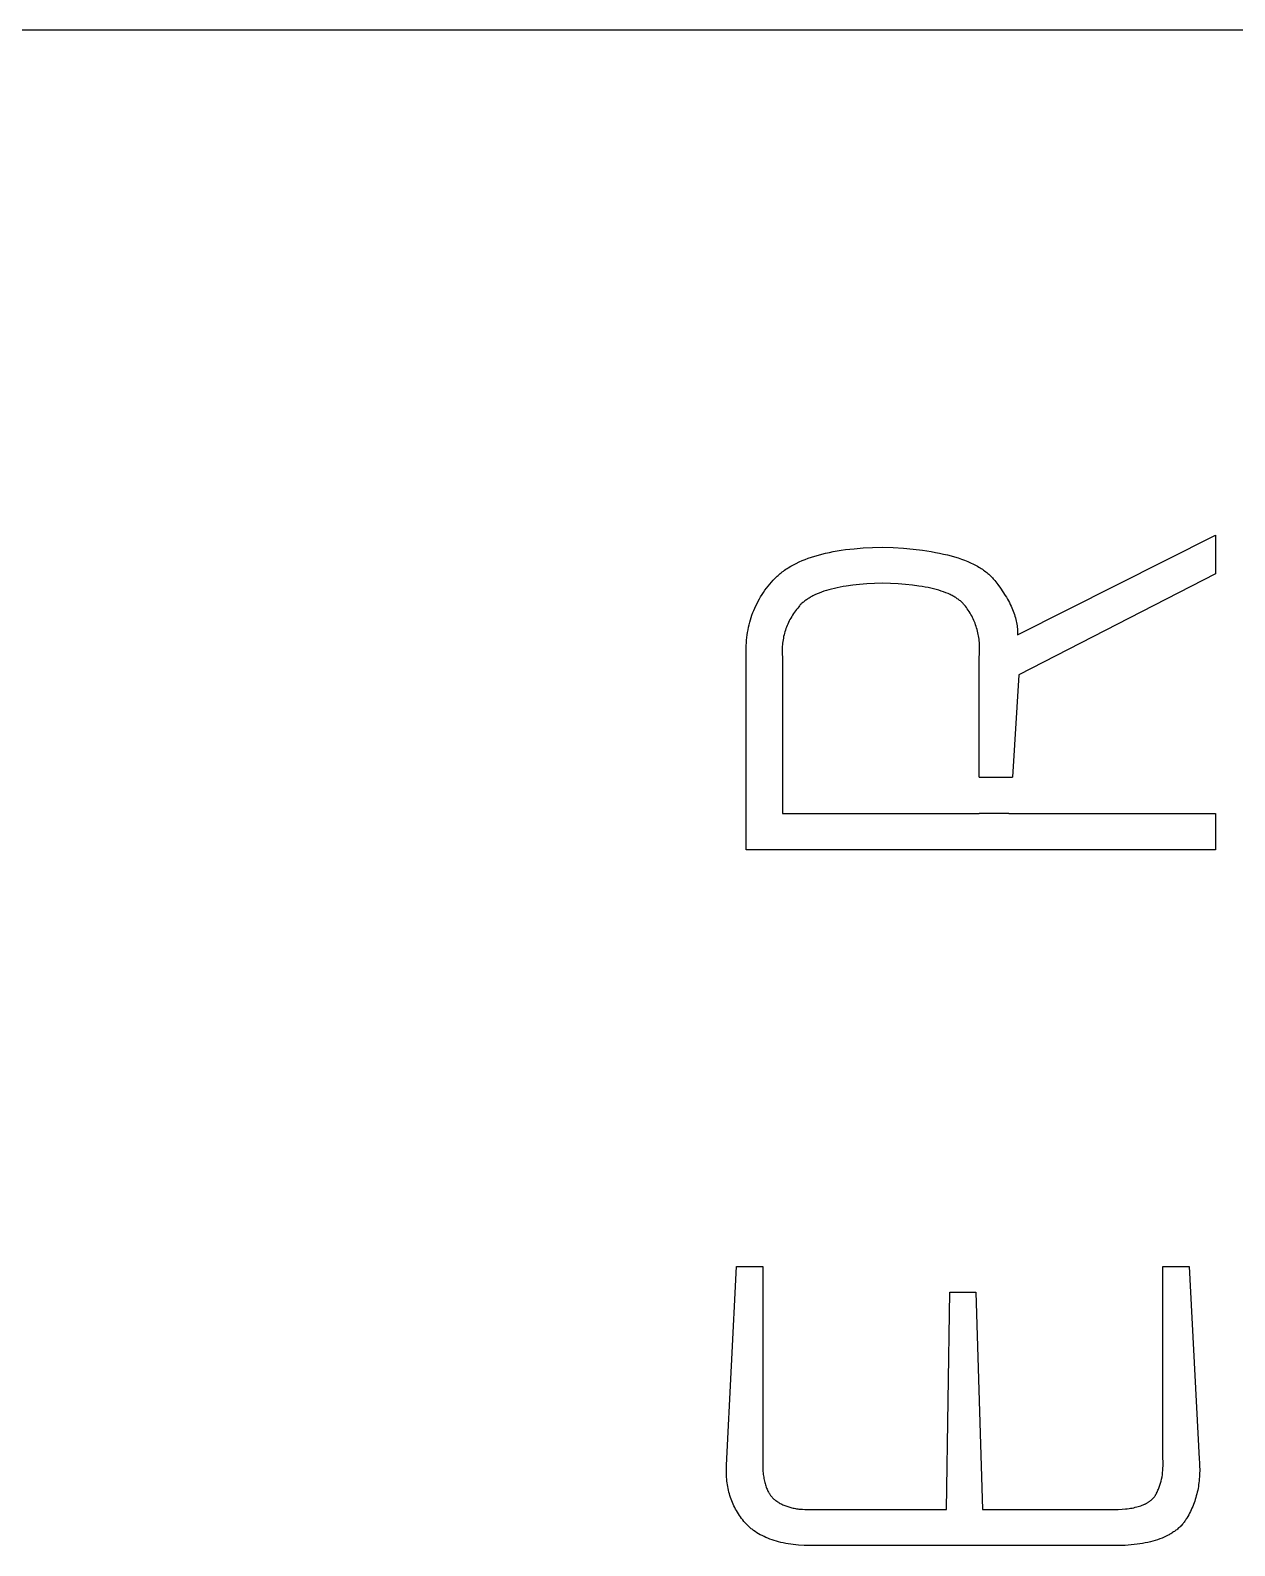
# Model space of a CAD drawing. Header units: millimetres. Extents: x -582 to 3448, y -204 to 2611.
# Drawn here: x 557.1 to 691.9, y 1893.3 to 2062.9 of the extents above; entities that cross this region are included whole.
import ezdxf

# ---------------------------------------------------------------- set-up
doc = ezdxf.new("R2010")
doc.units = ezdxf.units.MM
doc.header["$MEASUREMENT"] = 0
doc.layers.add('Utwórz2D linie widoczne', color=7, linetype='Continuous', true_color=0x000000)

msp = doc.modelspace()

# ---------------------------------------------------------------- linework, layer by layer
at = {"layer": 'Utwórz2D linie widoczne'}
for p, q in [((736.18, 2062.94), (378.09, 2062.94)), ((667.56, 1995.27), (689.72, 2006.43)), ((689.72, 2006.43), (689.72, 2002.11)), ((646.96, 2004.59), (647.4, 2004.67)), ((647.4, 2004.67), (647.86, 2004.74)), ((647.86, 2004.74), (648.32, 2004.81)), ((648.32, 2004.81), (649.29, 2004.92)), ((649.29, 2004.92), (650.3, 2005.01)), ((650.3, 2005.01), (651.36, 2005.07)), ((651.36, 2005.07), (652.46, 2005.1)), ((652.46, 2005.1), (653.67, 2005.05)), ((653.67, 2005.05), (654.82, 2004.97)), ((654.82, 2004.97), (655.91, 2004.87)), ((655.91, 2004.87), (656.95, 2004.74)), ((656.95, 2004.74), (657.93, 2004.59)), ((642.21, 2002.96), (642.51, 2003.12)), ((642.51, 2003.12), (642.82, 2003.28)), ((642.82, 2003.28), (643.14, 2003.44)), ((643.14, 2003.44), (643.47, 2003.58)), ((643.47, 2003.58), (643.81, 2003.72)), ((643.81, 2003.72), (644.17, 2003.85)), ((644.17, 2003.85), (644.53, 2003.98)), ((644.53, 2003.98), (644.91, 2004.1)), ((644.91, 2004.1), (645.3, 2004.21)), ((645.3, 2004.21), (645.69, 2004.31)), ((645.69, 2004.31), (646.1, 2004.41)), ((646.1, 2004.41), (646.53, 2004.5)), ((646.53, 2004.5), (646.96, 2004.59)), ((657.93, 2004.59), (658.4, 2004.51)), ((658.4, 2004.51), (658.86, 2004.42)), ((658.86, 2004.42), (659.3, 2004.32)), ((659.3, 2004.32), (659.73, 2004.22)), ((659.73, 2004.22), (660.14, 2004.11)), ((660.14, 2004.11), (660.54, 2004)), ((660.54, 2004), (660.93, 2003.88)), ((660.93, 2003.88), (661.3, 2003.75)), ((661.3, 2003.75), (661.66, 2003.62)), ((661.66, 2003.62), (662, 2003.48)), ((662, 2003.48), (662.33, 2003.34)), ((662.33, 2003.34), (662.65, 2003.19)), ((662.65, 2003.19), (662.95, 2003.03)), ((662.95, 2003.03), (663.1, 2002.95)), ((640.04, 2001.18), (640.24, 2001.4)), ((640.24, 2001.4), (640.34, 2001.51)), ((640.34, 2001.51), (640.45, 2001.62)), ((640.45, 2001.62), (640.56, 2001.73)), ((640.56, 2001.73), (640.67, 2001.83)), ((640.67, 2001.83), (640.78, 2001.93)), ((640.78, 2001.93), (640.9, 2002.03)), ((640.9, 2002.03), (641.02, 2002.13)), ((641.02, 2002.13), (641.14, 2002.23)), ((641.14, 2002.23), (641.26, 2002.33)), ((641.26, 2002.33), (641.39, 2002.42)), ((641.39, 2002.42), (641.52, 2002.52)), ((641.52, 2002.52), (641.65, 2002.61)), ((641.65, 2002.61), (641.79, 2002.7)), ((641.79, 2002.7), (641.93, 2002.79)), ((641.93, 2002.79), (642.21, 2002.96)), ((663.1, 2002.95), (663.24, 2002.87)), ((663.24, 2002.87), (663.38, 2002.78)), ((663.38, 2002.78), (663.51, 2002.7)), ((663.51, 2002.7), (663.64, 2002.61)), ((663.64, 2002.61), (663.77, 2002.52)), ((663.77, 2002.52), (663.9, 2002.44)), ((663.9, 2002.44), (664.02, 2002.34)), ((664.02, 2002.34), (664.14, 2002.25)), ((664.14, 2002.25), (664.25, 2002.16)), ((664.25, 2002.16), (664.36, 2002.06)), ((664.36, 2002.06), (664.47, 2001.96)), ((664.47, 2001.96), (664.57, 2001.87)), ((664.57, 2001.87), (664.67, 2001.76)), ((664.67, 2001.76), (664.77, 2001.66)), ((664.77, 2001.66), (664.86, 2001.56)), ((664.86, 2001.56), (664.95, 2001.45)), ((664.95, 2001.45), (665.04, 2001.35)), ((665.04, 2001.35), (665.37, 2000.92)), ((689.72, 2002.11), (667.71, 1990.81)), ((638.84, 1999.54), (638.99, 1999.78)), ((638.99, 1999.78), (639.15, 2000.02)), ((639.15, 2000.02), (639.32, 2000.26)), ((639.32, 2000.26), (639.49, 2000.49)), ((639.49, 2000.49), (639.67, 2000.72)), ((639.67, 2000.72), (639.85, 2000.95)), ((639.85, 2000.95), (640.04, 2001.18)), ((644.58, 1999.58), (644.47, 1999.52)), ((644.69, 1999.64), (644.58, 1999.58)), ((644.91, 1999.75), (644.69, 1999.64)), ((645.15, 1999.86), (644.91, 1999.75)), ((645.4, 1999.96), (645.15, 1999.86)), ((645.65, 2000.06), (645.4, 1999.96)), ((645.92, 2000.15), (645.65, 2000.06)), ((646.2, 2000.24), (645.92, 2000.15)), ((646.48, 2000.32), (646.2, 2000.24)), ((646.78, 2000.4), (646.48, 2000.32)), ((647.09, 2000.48), (646.78, 2000.4)), ((647.4, 2000.55), (647.09, 2000.48)), ((647.73, 2000.61), (647.4, 2000.55)), ((648.07, 2000.67), (647.73, 2000.61)), ((648.42, 2000.73), (648.07, 2000.67)), ((649.14, 2000.83), (648.42, 2000.73)), ((649.91, 2000.91), (649.14, 2000.83)), ((650.71, 2000.97), (649.91, 2000.91)), ((651.56, 2001.02), (650.71, 2000.97)), ((652.45, 2001.05), (651.56, 2001.02)), ((653.36, 2001.02), (652.45, 2001.05)), ((654.22, 2000.98), (653.36, 2001.02)), ((655.04, 2000.92), (654.22, 2000.98)), ((655.82, 2000.84), (655.04, 2000.92)), ((656.55, 2000.74), (655.82, 2000.84)), ((656.9, 2000.69), (656.55, 2000.74)), ((657.24, 2000.63), (656.9, 2000.69)), ((657.57, 2000.56), (657.24, 2000.63)), ((657.88, 2000.5), (657.57, 2000.56)), ((658.19, 2000.42), (657.88, 2000.5)), ((658.49, 2000.35), (658.19, 2000.42)), ((658.77, 2000.26), (658.49, 2000.35)), ((659.05, 2000.18), (658.77, 2000.26)), ((659.31, 2000.09), (659.05, 2000.18)), ((659.56, 1999.99), (659.31, 2000.09)), ((659.8, 1999.89), (659.56, 1999.99)), ((660.03, 1999.79), (659.8, 1999.89)), ((660.14, 1999.73), (660.03, 1999.79)), ((660.25, 1999.68), (660.14, 1999.73)), ((660.36, 1999.62), (660.25, 1999.68)), ((660.46, 1999.57), (660.36, 1999.62)), ((665.37, 2000.92), (665.67, 2000.5)), ((665.67, 2000.5), (665.95, 2000.09)), ((665.95, 2000.09), (666.21, 1999.68)), ((666.21, 1999.68), (666.33, 1999.48)), ((637.97, 1997.76), (638.08, 1998.02)), ((638.08, 1998.02), (638.19, 1998.28)), ((638.19, 1998.28), (638.3, 1998.54)), ((638.3, 1998.54), (638.43, 1998.79)), ((638.43, 1998.79), (638.56, 1999.04)), ((638.56, 1999.04), (638.7, 1999.29)), ((638.7, 1999.29), (638.84, 1999.54)), ((642.74, 1997.96), (642.62, 1997.81)), ((642.86, 1998.12), (642.74, 1997.96)), ((642.98, 1998.28), (642.86, 1998.12)), ((643.11, 1998.43), (642.98, 1998.28)), ((643.17, 1998.51), (643.11, 1998.43)), ((643.24, 1998.59), (643.17, 1998.51)), ((643.31, 1998.66), (643.24, 1998.59)), ((643.39, 1998.73), (643.31, 1998.66)), ((643.46, 1998.81), (643.39, 1998.73)), ((643.54, 1998.88), (643.46, 1998.81)), ((643.62, 1998.95), (643.54, 1998.88)), ((643.71, 1999.01), (643.62, 1998.95)), ((643.79, 1999.08), (643.71, 1999.01)), ((643.88, 1999.15), (643.79, 1999.08)), ((643.97, 1999.21), (643.88, 1999.15)), ((644.07, 1999.28), (643.97, 1999.21)), ((644.17, 1999.34), (644.07, 1999.28)), ((644.26, 1999.4), (644.17, 1999.34)), ((644.37, 1999.46), (644.26, 1999.4)), ((644.47, 1999.52), (644.37, 1999.46)), ((660.56, 1999.51), (660.46, 1999.57)), ((660.66, 1999.45), (660.56, 1999.51)), ((660.75, 1999.39), (660.66, 1999.45)), ((660.84, 1999.32), (660.75, 1999.39)), ((660.93, 1999.26), (660.84, 1999.32)), ((661.02, 1999.2), (660.93, 1999.26)), ((661.1, 1999.13), (661.02, 1999.2)), ((661.19, 1999.07), (661.1, 1999.13)), ((661.26, 1999), (661.19, 1999.07)), ((661.34, 1998.93), (661.26, 1999)), ((661.41, 1998.86), (661.34, 1998.93)), ((661.48, 1998.79), (661.41, 1998.86)), ((661.55, 1998.72), (661.48, 1998.79)), ((661.61, 1998.65), (661.55, 1998.72)), ((661.68, 1998.57), (661.61, 1998.65)), ((661.74, 1998.5), (661.68, 1998.57)), ((661.85, 1998.34), (661.74, 1998.5)), ((661.96, 1998.19), (661.85, 1998.34)), ((662.07, 1998.04), (661.96, 1998.19)), ((662.17, 1997.88), (662.07, 1998.04)), ((662.26, 1997.72), (662.17, 1997.88)), ((666.33, 1999.48), (666.45, 1999.28)), ((666.45, 1999.28), (666.56, 1999.08)), ((666.56, 1999.08), (666.66, 1998.89)), ((666.66, 1998.89), (666.76, 1998.69)), ((666.76, 1998.69), (666.85, 1998.5)), ((666.85, 1998.5), (666.94, 1998.31)), ((666.94, 1998.31), (667.02, 1998.11)), ((667.02, 1998.11), (667.1, 1997.92)), ((667.1, 1997.92), (667.17, 1997.74)), ((637.48, 1996.12), (637.55, 1996.4)), ((637.55, 1996.4), (637.62, 1996.68)), ((637.62, 1996.68), (637.7, 1996.95)), ((637.7, 1996.95), (637.78, 1997.22)), ((637.78, 1997.22), (637.87, 1997.49)), ((637.87, 1997.49), (637.97, 1997.76)), ((641.8, 1996.32), (641.73, 1996.15)), ((641.87, 1996.49), (641.8, 1996.32)), ((641.95, 1996.66), (641.87, 1996.49)), ((642.03, 1996.83), (641.95, 1996.66)), ((642.12, 1996.99), (642.03, 1996.83)), ((642.21, 1997.16), (642.12, 1996.99)), ((642.31, 1997.32), (642.21, 1997.16)), ((642.41, 1997.48), (642.31, 1997.32)), ((642.51, 1997.65), (642.41, 1997.48)), ((642.62, 1997.81), (642.51, 1997.65)), ((662.36, 1997.56), (662.26, 1997.72)), ((662.45, 1997.4), (662.36, 1997.56)), ((662.53, 1997.23), (662.45, 1997.4)), ((662.61, 1997.07), (662.53, 1997.23)), ((662.69, 1996.9), (662.61, 1997.07)), ((662.76, 1996.73), (662.69, 1996.9)), ((662.83, 1996.57), (662.76, 1996.73)), ((662.89, 1996.39), (662.83, 1996.57)), ((662.95, 1996.22), (662.89, 1996.39)), ((663, 1996.05), (662.95, 1996.22)), ((667.17, 1997.74), (667.23, 1997.55)), ((667.23, 1997.55), (667.29, 1997.37)), ((667.29, 1997.37), (667.35, 1997.18)), ((667.35, 1997.18), (667.39, 1997)), ((667.39, 1997), (667.44, 1996.82)), ((667.44, 1996.82), (667.47, 1996.64)), ((667.47, 1996.64), (667.5, 1996.47)), ((667.5, 1996.47), (667.53, 1996.29)), ((667.53, 1996.29), (667.55, 1996.12)), ((637.24, 1994.38), (637.26, 1994.67)), ((637.26, 1994.67), (637.29, 1994.97)), ((637.29, 1994.97), (637.33, 1995.26)), ((637.33, 1995.26), (637.37, 1995.55)), ((637.37, 1995.55), (637.43, 1995.84)), ((637.43, 1995.84), (637.48, 1996.12)), ((641.32, 1994.55), (641.29, 1994.36)), ((641.34, 1994.73), (641.32, 1994.55)), ((641.38, 1994.91), (641.34, 1994.73)), ((641.41, 1995.09), (641.38, 1994.91)), ((641.46, 1995.27), (641.41, 1995.09)), ((641.5, 1995.45), (641.46, 1995.27)), ((641.55, 1995.62), (641.5, 1995.45)), ((641.61, 1995.8), (641.55, 1995.62)), ((641.67, 1995.97), (641.61, 1995.8)), ((641.73, 1996.15), (641.67, 1995.97)), ((663.06, 1995.87), (663, 1996.05)), ((663.1, 1995.69), (663.06, 1995.87)), ((663.15, 1995.51), (663.1, 1995.69)), ((663.18, 1995.33), (663.15, 1995.51)), ((663.22, 1995.15), (663.18, 1995.33)), ((663.25, 1994.97), (663.22, 1995.15)), ((663.27, 1994.78), (663.25, 1994.97)), ((663.3, 1994.6), (663.27, 1994.78)), ((663.31, 1994.41), (663.3, 1994.6)), ((667.55, 1996.12), (667.56, 1995.94)), ((667.56, 1995.94), (667.57, 1995.77)), ((667.57, 1995.43), (667.56, 1995.27)), ((667.57, 1995.77), (667.57, 1995.6)), ((667.57, 1995.6), (667.57, 1995.43)), ((637.2, 1993.46), (637.21, 1993.77)), ((637.2, 1993.16), (637.2, 1993.46)), ((637.21, 1992.84), (637.2, 1993.16)), ((637.21, 1993.77), (637.22, 1994.07)), ((637.21, 1971.23), (637.21, 1992.84)), ((637.22, 1994.07), (637.24, 1994.38)), ((641.25, 1993.8), (641.24, 1993.61)), ((641.24, 1993.61), (641.24, 1993.42)), ((641.24, 1993.42), (641.25, 1993.23)), ((641.26, 1993.99), (641.25, 1993.8)), ((641.25, 1993.23), (641.25, 1993.04)), ((641.25, 1993.04), (641.27, 1992.84)), ((641.27, 1994.18), (641.26, 1993.99)), ((641.29, 1994.36), (641.27, 1994.18)), ((641.27, 1992.84), (641.27, 1975.28)), ((663.3, 1992.84), (663.32, 1993.04)), ((663.3, 1979.33), (663.3, 1992.84)), ((663.33, 1994.22), (663.31, 1994.41)), ((663.32, 1993.04), (663.33, 1993.24)), ((663.34, 1994.03), (663.33, 1994.22)), ((663.33, 1993.24), (663.34, 1993.44)), ((663.34, 1993.83), (663.34, 1994.03)), ((663.34, 1993.64), (663.34, 1993.83)), ((663.34, 1993.44), (663.34, 1993.64)), ((667.71, 1990.81), (667.03, 1979.33)), ((663.3, 1979.33), (667.03, 1979.33)), ((641.27, 1975.28), (657.67, 1975.28)), ((657.67, 1975.28), (663.3, 1975.28)), ((666.61, 1975.28), (663.3, 1975.28)), ((666.61, 1975.28), (689.72, 1975.28)), ((689.72, 1975.28), (689.72, 1971.23)), ((689.72, 1971.23), (637.21, 1971.23)), ((635.02, 1902.34), (636.13, 1924.57)), ((636.13, 1924.57), (639.07, 1924.57)), ((639.07, 1924.57), (639.07, 1902.34)), ((683.84, 1924.57), (686.78, 1924.57)), ((683.84, 1903.06), (683.84, 1924.57)), ((686.78, 1924.57), (687.9, 1903.06)), ((659.62, 1897.39), (659.99, 1921.7)), ((659.99, 1921.7), (662.92, 1921.7)), ((662.92, 1921.7), (663.67, 1897.39)), ((683.86, 1902.8), (683.84, 1903.06)), ((687.9, 1903.06), (687.93, 1902.6)), ((635, 1901.89), (635.01, 1902.12)), ((635, 1901.66), (635, 1901.89)), ((635, 1901.44), (635, 1901.66)), ((635.01, 1901.22), (635, 1901.44)), ((635.01, 1902.12), (635.02, 1902.34)), ((635.02, 1901), (635.01, 1901.22)), ((639.07, 1902.34), (639.08, 1901.99)), ((639.08, 1901.99), (639.1, 1901.64)), ((639.1, 1901.64), (639.12, 1901.48)), ((639.12, 1901.48), (639.13, 1901.31)), ((639.13, 1901.31), (639.15, 1901.16)), ((683.74, 1901.04), (683.78, 1901.28)), ((683.78, 1901.28), (683.81, 1901.52)), ((683.81, 1901.52), (683.83, 1901.77)), ((683.83, 1901.77), (683.85, 1902.02)), ((683.85, 1902.02), (683.86, 1902.28)), ((683.86, 1902.54), (683.86, 1902.8)), ((683.86, 1902.28), (683.86, 1902.54)), ((687.93, 1902.6), (687.95, 1902.37)), ((687.94, 1901.25), (687.93, 1901.03)), ((687.95, 1901.47), (687.94, 1901.25)), ((687.95, 1902.37), (687.95, 1902.14)), ((687.95, 1902.14), (687.96, 1901.92)), ((687.96, 1901.7), (687.95, 1901.47)), ((687.96, 1901.92), (687.96, 1901.7)), ((635.04, 1900.79), (635.02, 1901)), ((635.06, 1900.57), (635.04, 1900.79)), ((635.09, 1900.36), (635.06, 1900.57)), ((635.12, 1900.15), (635.09, 1900.36)), ((635.15, 1899.95), (635.12, 1900.15)), ((635.19, 1899.74), (635.15, 1899.95)), ((635.24, 1899.54), (635.19, 1899.74)), ((635.29, 1899.33), (635.24, 1899.54)), ((639.15, 1901.16), (639.18, 1901)), ((639.18, 1901), (639.2, 1900.85)), ((639.2, 1900.85), (639.23, 1900.7)), ((639.23, 1900.7), (639.26, 1900.56)), ((639.26, 1900.56), (639.29, 1900.42)), ((639.29, 1900.42), (639.33, 1900.28)), ((639.33, 1900.28), (639.37, 1900.15)), ((639.37, 1900.15), (639.41, 1900.02)), ((639.41, 1900.02), (639.46, 1899.89)), ((639.46, 1899.89), (639.5, 1899.77)), ((639.5, 1899.77), (639.55, 1899.65)), ((639.55, 1899.65), (639.61, 1899.54)), ((639.61, 1899.54), (639.66, 1899.43)), ((683.24, 1899.44), (683.29, 1899.55)), ((683.29, 1899.55), (683.34, 1899.66)), ((683.34, 1899.66), (683.38, 1899.77)), ((683.38, 1899.77), (683.42, 1899.88)), ((683.42, 1899.88), (683.5, 1900.1)), ((683.5, 1900.1), (683.57, 1900.33)), ((683.57, 1900.33), (683.63, 1900.56)), ((683.63, 1900.56), (683.69, 1900.8)), ((683.69, 1900.8), (683.74, 1901.04)), ((687.73, 1899.54), (687.68, 1899.34)), ((687.77, 1899.75), (687.73, 1899.54)), ((687.81, 1899.96), (687.77, 1899.75)), ((687.84, 1900.17), (687.81, 1899.96)), ((687.87, 1900.39), (687.84, 1900.17)), ((687.89, 1900.6), (687.87, 1900.39)), ((687.91, 1900.82), (687.89, 1900.6)), ((687.93, 1901.03), (687.91, 1900.82)), ((635.34, 1899.14), (635.29, 1899.33)), ((635.4, 1898.94), (635.34, 1899.14)), ((635.46, 1898.74), (635.4, 1898.94)), ((635.53, 1898.55), (635.46, 1898.74)), ((635.6, 1898.36), (635.53, 1898.55)), ((635.68, 1898.17), (635.6, 1898.36)), ((635.76, 1897.98), (635.68, 1898.17)), ((635.85, 1897.8), (635.76, 1897.98)), ((639.66, 1899.43), (639.72, 1899.32)), ((639.72, 1899.32), (639.75, 1899.27)), ((639.75, 1899.27), (639.78, 1899.21)), ((639.78, 1899.21), (639.81, 1899.16)), ((639.81, 1899.16), (639.85, 1899.11)), ((639.85, 1899.11), (639.88, 1899.06)), ((639.88, 1899.06), (639.91, 1899.02)), ((639.91, 1899.02), (639.95, 1898.97)), ((639.95, 1898.97), (639.98, 1898.92)), ((639.98, 1898.92), (640.02, 1898.88)), ((640.02, 1898.88), (640.05, 1898.83)), ((640.05, 1898.83), (640.09, 1898.79)), ((640.09, 1898.79), (640.13, 1898.75)), ((640.13, 1898.75), (640.17, 1898.71)), ((640.17, 1898.71), (640.21, 1898.67)), ((640.21, 1898.67), (640.25, 1898.63)), ((640.25, 1898.63), (640.29, 1898.59)), ((640.29, 1898.59), (640.33, 1898.55)), ((640.33, 1898.55), (640.37, 1898.51)), ((640.37, 1898.51), (640.41, 1898.48)), ((640.41, 1898.48), (640.46, 1898.44)), ((640.46, 1898.44), (640.5, 1898.41)), ((640.5, 1898.41), (640.54, 1898.38)), ((640.54, 1898.38), (640.64, 1898.31)), ((640.64, 1898.31), (640.73, 1898.25)), ((640.73, 1898.25), (640.82, 1898.19)), ((640.82, 1898.19), (640.92, 1898.13)), ((640.92, 1898.13), (641.02, 1898.07)), ((641.02, 1898.07), (641.12, 1898.02)), ((641.12, 1898.02), (641.22, 1897.97)), ((641.22, 1897.97), (641.32, 1897.92)), ((641.32, 1897.92), (641.43, 1897.87)), ((641.43, 1897.87), (641.54, 1897.83)), ((641.54, 1897.83), (641.65, 1897.79)), ((681.37, 1897.81), (681.51, 1897.86)), ((681.51, 1897.86), (681.65, 1897.91)), ((681.65, 1897.91), (681.78, 1897.97)), ((681.78, 1897.97), (681.85, 1898)), ((681.85, 1898), (681.91, 1898.03)), ((681.91, 1898.03), (681.97, 1898.07)), ((681.97, 1898.07), (682.03, 1898.1)), ((682.03, 1898.1), (682.09, 1898.13)), ((682.09, 1898.13), (682.15, 1898.17)), ((682.15, 1898.17), (682.2, 1898.2)), ((682.2, 1898.2), (682.26, 1898.24)), ((682.26, 1898.24), (682.31, 1898.28)), ((682.31, 1898.28), (682.36, 1898.31)), ((682.36, 1898.31), (682.42, 1898.35)), ((682.42, 1898.35), (682.47, 1898.39)), ((682.47, 1898.39), (682.51, 1898.43)), ((682.51, 1898.43), (682.56, 1898.47)), ((682.56, 1898.47), (682.61, 1898.51)), ((682.61, 1898.51), (682.65, 1898.55)), ((682.65, 1898.55), (682.7, 1898.6)), ((682.7, 1898.6), (682.74, 1898.64)), ((682.74, 1898.64), (682.78, 1898.69)), ((682.78, 1898.69), (682.82, 1898.73)), ((682.82, 1898.73), (682.86, 1898.78)), ((682.86, 1898.78), (682.89, 1898.82)), ((682.89, 1898.82), (682.93, 1898.87)), ((682.93, 1898.87), (682.96, 1898.92)), ((682.96, 1898.92), (683, 1898.97)), ((683, 1898.97), (683.03, 1899.02)), ((683.03, 1899.02), (683.06, 1899.07)), ((683.06, 1899.07), (683.09, 1899.12)), ((683.09, 1899.12), (683.12, 1899.17)), ((683.12, 1899.17), (683.14, 1899.22)), ((683.14, 1899.22), (683.2, 1899.33)), ((683.2, 1899.33), (683.24, 1899.44)), ((687.25, 1897.93), (687.18, 1897.74)), ((687.33, 1898.13), (687.25, 1897.93)), ((687.4, 1898.33), (687.33, 1898.13)), ((687.46, 1898.52), (687.4, 1898.33)), ((687.52, 1898.73), (687.46, 1898.52)), ((687.58, 1898.93), (687.52, 1898.73)), ((687.64, 1899.13), (687.58, 1898.93)), ((687.68, 1899.34), (687.64, 1899.13)), ((635.94, 1897.62), (635.85, 1897.8)), ((636.03, 1897.43), (635.94, 1897.62)), ((636.13, 1897.26), (636.03, 1897.43)), ((636.24, 1897.08), (636.13, 1897.26)), ((636.35, 1896.9), (636.24, 1897.08)), ((636.46, 1896.73), (636.35, 1896.9)), ((636.58, 1896.56), (636.46, 1896.73)), ((636.7, 1896.39), (636.58, 1896.56)), ((636.83, 1896.23), (636.7, 1896.39)), ((636.96, 1896.06), (636.83, 1896.23)), ((641.65, 1897.79), (641.76, 1897.75)), ((641.76, 1897.75), (641.87, 1897.71)), ((641.87, 1897.71), (641.99, 1897.67)), ((641.99, 1897.67), (642.1, 1897.64)), ((642.1, 1897.64), (642.22, 1897.6)), ((642.22, 1897.6), (642.34, 1897.57)), ((642.34, 1897.57), (642.47, 1897.55)), ((642.47, 1897.55), (642.59, 1897.52)), ((642.59, 1897.52), (642.72, 1897.5)), ((642.72, 1897.5), (642.85, 1897.48)), ((642.85, 1897.48), (642.98, 1897.46)), ((642.98, 1897.46), (643.11, 1897.44)), ((643.11, 1897.44), (643.24, 1897.43)), ((643.24, 1897.43), (643.52, 1897.41)), ((643.52, 1897.41), (643.8, 1897.39)), ((643.8, 1897.39), (644.09, 1897.39)), ((644.09, 1897.39), (644.38, 1897.39)), ((644.38, 1897.39), (659.62, 1897.39)), ((663.67, 1897.39), (678.85, 1897.39)), ((678.85, 1897.39), (679.27, 1897.41)), ((679.27, 1897.41), (679.67, 1897.45)), ((679.67, 1897.45), (679.86, 1897.47)), ((679.86, 1897.47), (680.05, 1897.49)), ((680.05, 1897.49), (680.23, 1897.52)), ((680.23, 1897.52), (680.41, 1897.55)), ((680.41, 1897.55), (680.59, 1897.59)), ((680.59, 1897.59), (680.75, 1897.63)), ((680.75, 1897.63), (680.92, 1897.67)), ((680.92, 1897.67), (681.07, 1897.71)), ((681.07, 1897.71), (681.23, 1897.76)), ((681.23, 1897.76), (681.37, 1897.81)), ((686.34, 1896.15), (686.28, 1896.07)), ((686.4, 1896.24), (686.34, 1896.15)), ((686.46, 1896.33), (686.4, 1896.24)), ((686.52, 1896.42), (686.46, 1896.33)), ((686.62, 1896.61), (686.52, 1896.42)), ((686.73, 1896.79), (686.62, 1896.61)), ((686.82, 1896.98), (686.73, 1896.79)), ((686.92, 1897.16), (686.82, 1896.98)), ((687.01, 1897.35), (686.92, 1897.16)), ((687.09, 1897.55), (687.01, 1897.35)), ((687.18, 1897.74), (687.09, 1897.55)), ((637.03, 1895.98), (636.96, 1896.06)), ((637.1, 1895.9), (637.03, 1895.98)), ((637.17, 1895.82), (637.1, 1895.9)), ((637.24, 1895.75), (637.17, 1895.82)), ((637.32, 1895.67), (637.24, 1895.75)), ((637.39, 1895.6), (637.32, 1895.67)), ((637.47, 1895.52), (637.39, 1895.6)), ((637.55, 1895.45), (637.47, 1895.52)), ((637.63, 1895.38), (637.55, 1895.45)), ((637.71, 1895.31), (637.63, 1895.38)), ((637.79, 1895.24), (637.71, 1895.31)), ((637.88, 1895.17), (637.79, 1895.24)), ((638.05, 1895.04), (637.88, 1895.17)), ((638.23, 1894.92), (638.05, 1895.04)), ((638.41, 1894.79), (638.23, 1894.92)), ((638.61, 1894.68), (638.41, 1894.79)), ((638.8, 1894.56), (638.61, 1894.68)), ((639.01, 1894.46), (638.8, 1894.56)), ((639.22, 1894.36), (639.01, 1894.46)), ((684.42, 1894.5), (684.2, 1894.39)), ((684.53, 1894.56), (684.42, 1894.5)), ((684.63, 1894.62), (684.53, 1894.56)), ((684.73, 1894.68), (684.63, 1894.62)), ((684.83, 1894.74), (684.73, 1894.68)), ((684.93, 1894.8), (684.83, 1894.74)), ((685.03, 1894.87), (684.93, 1894.8)), ((685.12, 1894.93), (685.03, 1894.87)), ((685.21, 1895), (685.12, 1894.93)), ((685.3, 1895.06), (685.21, 1895)), ((685.39, 1895.13), (685.3, 1895.06)), ((685.47, 1895.2), (685.39, 1895.13)), ((685.56, 1895.28), (685.47, 1895.2)), ((685.64, 1895.35), (685.56, 1895.28)), ((685.72, 1895.42), (685.64, 1895.35)), ((685.8, 1895.5), (685.72, 1895.42)), ((685.87, 1895.58), (685.8, 1895.5)), ((685.95, 1895.65), (685.87, 1895.58)), ((686.02, 1895.73), (685.95, 1895.65)), ((686.09, 1895.82), (686.02, 1895.73)), ((686.15, 1895.9), (686.09, 1895.82)), ((686.22, 1895.98), (686.15, 1895.9)), ((686.28, 1896.07), (686.22, 1895.98)), ((639.43, 1894.26), (639.22, 1894.36)), ((639.65, 1894.17), (639.43, 1894.26)), ((639.88, 1894.08), (639.65, 1894.17)), ((640.11, 1894), (639.88, 1894.08)), ((640.35, 1893.92), (640.11, 1894)), ((640.6, 1893.84), (640.35, 1893.92)), ((640.85, 1893.78), (640.6, 1893.84)), ((641.11, 1893.71), (640.85, 1893.78)), ((641.37, 1893.65), (641.11, 1893.71)), ((641.64, 1893.6), (641.37, 1893.65)), ((641.91, 1893.55), (641.64, 1893.6)), ((642.2, 1893.51), (641.91, 1893.55)), ((642.48, 1893.47), (642.2, 1893.51)), ((642.78, 1893.43), (642.48, 1893.47)), ((643.08, 1893.41), (642.78, 1893.43)), ((643.69, 1893.36), (643.08, 1893.41)), ((644.33, 1893.34), (643.69, 1893.36)), ((678.89, 1893.34), (644.33, 1893.34)), ((679.61, 1893.37), (678.89, 1893.34)), ((680.3, 1893.42), (679.61, 1893.37)), ((680.63, 1893.46), (680.3, 1893.42)), ((680.95, 1893.49), (680.63, 1893.46)), ((681.27, 1893.54), (680.95, 1893.49)), ((681.57, 1893.59), (681.27, 1893.54)), ((681.87, 1893.65), (681.57, 1893.59)), ((682.17, 1893.71), (681.87, 1893.65)), ((682.45, 1893.77), (682.17, 1893.71)), ((682.72, 1893.85), (682.45, 1893.77)), ((682.99, 1893.92), (682.72, 1893.85)), ((683.25, 1894.01), (682.99, 1893.92)), ((683.5, 1894.1), (683.25, 1894.01)), ((683.74, 1894.19), (683.5, 1894.1)), ((683.98, 1894.29), (683.74, 1894.19)), ((684.2, 1894.39), (683.98, 1894.29))]:
    msp.add_line(p, q, dxfattribs=at)

doc.saveas('drawing.dxf')
